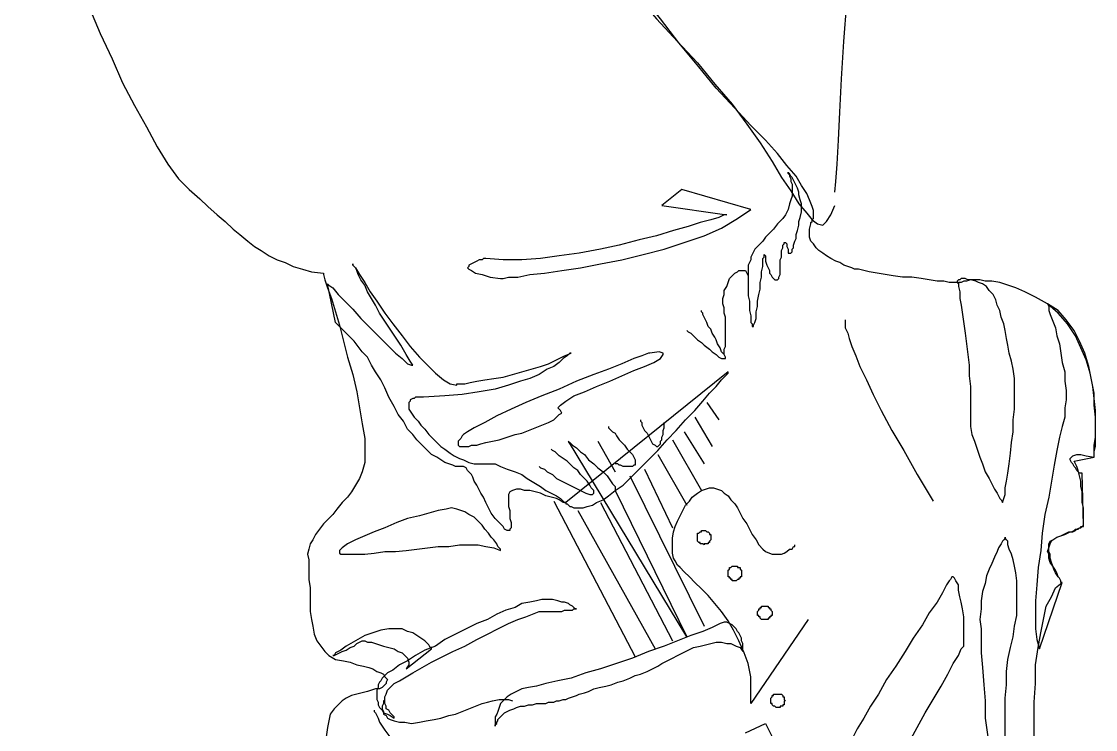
# Model space of a CAD drawing. Extents: x -53 to 13, y -124 to 67.
# Drawn here: x -36.3 to -2.27, y -106.91 to -84.5 of the extents above; entities that cross this region are included whole.
import ezdxf

# ---------------------------------------------------------------- set-up
doc = ezdxf.new("R2010")
doc.units = 0
doc.layers.add('7', color=7, linetype='CONTINUOUS')

msp = doc.modelspace()

# ---------------------------------------------------------------- linework, layer by layer
at = {"layer": '7', "linetype": 'CONTINUOUS'}
for points in [[(-22.298, -74.425), (-22.255, -74.51), (-22.129, -74.721), (-21.959, -75.101), (-21.749, -75.607), (-21.453, -76.196), (-21.075, -76.871), (-20.695, -77.63), (-20.273, -78.431), (-19.809, -79.274), (-19.261, -80.16), (-18.714, -81.046), (-18.123, -81.931), (-17.491, -82.817), (-16.858, -83.619), (-16.183, -84.418), (-15.509, -85.135)], [(-10.534, -89.901), (-10.493, -89.563), (-10.45, -89.015), (-10.408, -88.257), (-10.367, -87.371), (-10.323, -86.317), (-10.239, -85.135), (-10.154, -83.914), (-10.071, -82.648), (-9.902, -81.342), (-9.733, -80.034), (-9.565, -78.768), (-9.311, -77.588), (-9.016, -76.535), (-8.722, -75.564), (-8.299, -74.805), (-7.877, -74.215)], [(-13.191, -87.792), (-13.697, -87.244), (-14.288, -86.612), (-14.834, -85.937), (-15.466, -85.178), (-16.057, -84.418), (-16.689, -83.619), (-17.321, -82.774), (-17.912, -81.931), (-18.503, -81.129), (-19.05, -80.33), (-19.598, -79.57), (-20.104, -78.853), (-20.484, -78.179), (-20.864, -77.588), (-21.201, -77.082), (-21.412, -76.702)], [(-36.297, -79.485), (-36.043, -79.95), (-35.791, -80.497), (-35.452, -81.129), (-35.158, -81.805), (-34.863, -82.563), (-34.483, -83.323), (-34.146, -84.082), (-33.809, -84.883), (-33.429, -85.685), (-33.092, -86.443), (-32.712, -87.16), (-32.332, -87.835), (-31.996, -88.467), (-31.659, -89.015), (-31.32, -89.48), (-30.983, -89.817)], [(-15.509, -85.135), (-14.875, -85.811), (-14.329, -86.486), (-13.782, -87.118), (-13.317, -87.751), (-12.896, -88.341), (-12.516, -88.93), (-12.222, -89.437), (-11.926, -89.858), (-11.673, -90.28), (-11.42, -90.575), (-11.251, -90.786), (-11.083, -90.913), (-10.914, -90.955), (-10.788, -90.829), (-10.66, -90.618), (-10.534, -90.323)], [(-11.294, -90.913), (-11.294, -90.913), (-11.294, -90.87), (-11.251, -90.829), (-11.251, -90.786), (-11.21, -90.744), (-11.21, -90.618), (-11.21, -90.49), (-11.251, -90.364), (-11.336, -90.153), (-11.42, -89.943), (-11.588, -89.69), (-11.757, -89.395), (-12.053, -89.058), (-12.348, -88.678), (-12.728, -88.257), (-13.191, -87.792)], [(-12.011, -89.269), (-12.011, -89.31), (-11.968, -89.352), (-11.968, -89.395), (-11.926, -89.48), (-11.926, -89.563), (-11.883, -89.647), (-11.883, -89.775), (-11.883, -89.901), (-11.883, -90.027), (-11.926, -90.153), (-11.968, -90.28), (-12.011, -90.449), (-12.094, -90.618), (-12.179, -90.744), (-12.348, -90.913), (-12.474, -91.081), (-12.6, -91.207), (-12.728, -91.335), (-12.811, -91.461), (-12.896, -91.546), (-12.98, -91.63), (-13.065, -91.713), (-13.106, -91.798), (-13.149, -91.883), (-13.191, -91.967), (-13.191, -92.052), (-13.232, -92.135), (-13.276, -92.219), (-13.276, -92.304), (-13.276, -92.43), (-13.276, -92.558), (-13.276, -92.684), (-13.276, -92.852), (-13.276, -93.021), (-13.276, -93.19), (-13.232, -93.358), (-13.232, -93.527), (-13.232, -93.653), (-13.191, -93.822), (-13.191, -93.907), (-13.191, -94.033), (-13.149, -94.075), (-13.149, -94.159), (-13.106, -94.159), (-13.106, -94.118), (-13.065, -94.033), (-13.022, -93.907), (-13.022, -93.696), (-12.98, -93.527), (-12.98, -93.358), (-12.939, -93.147), (-12.896, -92.979), (-12.896, -92.769), (-12.854, -92.599), (-12.854, -92.43), (-12.811, -92.263), (-12.811, -92.135), (-12.811, -92.009), (-12.769, -91.967), (-12.769, -91.924), (-12.769, -91.883), (-12.728, -91.924), (-12.728, -92.009), (-12.728, -92.093), (-12.685, -92.219), (-12.643, -92.304), (-12.6, -92.389), (-12.6, -92.473), (-12.559, -92.515), (-12.516, -92.599), (-12.474, -92.641), (-12.433, -92.684), (-12.389, -92.684), (-12.348, -92.684), (-12.305, -92.641), (-12.305, -92.599), (-12.263, -92.515), (-12.263, -92.43), (-12.263, -92.347), (-12.263, -92.219), (-12.263, -92.052), (-12.222, -91.967), (-12.222, -91.841), (-12.222, -91.756), (-12.179, -91.672), (-12.179, -91.63), (-12.179, -91.587), (-12.137, -91.546), (-12.137, -91.503), (-12.137, -91.503), (-12.094, -91.503), (-12.053, -91.546), (-12.053, -91.546), (-12.053, -91.63), (-12.011, -91.713), (-12.011, -91.756), (-12.011, -91.841), (-11.968, -91.841), (-11.968, -91.841), (-11.926, -91.841), (-11.883, -91.798), (-11.883, -91.713), (-11.842, -91.672), (-11.842, -91.587), (-11.799, -91.461), (-11.757, -91.376), (-11.757, -91.25), (-11.716, -91.124), (-11.673, -90.955), (-11.673, -90.829), (-11.631, -90.703), (-11.588, -90.533), (-11.588, -90.407), (-11.588, -90.28), (-11.631, -90.153), (-11.673, -89.986), (-11.673, -89.901), (-11.716, -89.775), (-11.757, -89.69), (-11.799, -89.606), (-11.842, -89.521), (-11.883, -89.437), (-11.926, -89.395), (-11.968, -89.31), (-12.011, -89.31), (-12.011, -89.269)], [(-30.983, -89.817), (-30.646, -90.112), (-30.393, -90.364), (-30.097, -90.618), (-29.845, -90.829), (-29.593, -91.081), (-29.38, -91.25), (-29.128, -91.461), (-28.917, -91.63), (-28.707, -91.756), (-28.453, -91.924), (-28.2, -92.052), (-27.948, -92.135), (-27.694, -92.263), (-27.399, -92.347), (-27.104, -92.43), (-26.725, -92.473)], [(-21.116, -92.641), (-21.032, -92.641), (-20.864, -92.599), (-20.569, -92.599), (-20.189, -92.515), (-19.726, -92.473), (-19.176, -92.389), (-18.586, -92.304), (-17.953, -92.178), (-17.28, -92.052), (-16.604, -91.883), (-15.931, -91.713), (-15.298, -91.503), (-14.665, -91.292), (-14.119, -91.04), (-13.612, -90.744), (-13.191, -90.449), (-15.381, -89.817), (-16.014, -90.323), (-13.949, -90.618), (-14.034, -90.618), (-14.203, -90.703), (-14.454, -90.786), (-14.792, -90.87), (-15.171, -90.996), (-15.635, -91.124), (-16.183, -91.292), (-16.73, -91.418), (-17.364, -91.587), (-17.953, -91.713), (-18.629, -91.841), (-19.261, -91.924), (-19.852, -92.009), (-20.443, -92.052), (-21.032, -92.052), (-21.581, -92.009), (-21.581, -92.009), (-21.664, -92.009), (-21.707, -92.052), (-21.792, -92.052), (-21.875, -92.093), (-21.959, -92.135), (-22.044, -92.178), (-22.129, -92.219), (-22.129, -92.263), (-22.17, -92.304), (-22.129, -92.347), (-22.044, -92.389), (-21.918, -92.473), (-21.707, -92.515), (-21.453, -92.599), (-21.116, -92.641)], [(-9.902, -92.347), (-9.987, -92.304), (-10.113, -92.263), (-10.239, -92.219), (-10.367, -92.135), (-10.493, -92.093), (-10.66, -92.009), (-10.788, -91.924), (-10.914, -91.841), (-11.04, -91.756), (-11.125, -91.672), (-11.21, -91.546), (-11.294, -91.461), (-11.336, -91.335), (-11.336, -91.207), (-11.336, -91.081), (-11.294, -90.913)], [(-26.597, -92.81), (-26.556, -92.852), (-26.43, -92.936), (-26.261, -93.147), (-26.05, -93.358), (-25.798, -93.612), (-25.544, -93.907), (-25.248, -94.202), (-24.953, -94.496), (-24.701, -94.75), (-24.447, -95.002), (-24.236, -95.171), (-24.068, -95.341), (-23.942, -95.382), (-23.899, -95.382), (-23.984, -95.256), (-24.11, -95.045), (-24.279, -94.75), (-24.447, -94.496), (-24.616, -94.244), (-24.785, -93.992), (-24.953, -93.738), (-25.081, -93.486), (-25.207, -93.275), (-25.333, -93.062), (-25.418, -92.852), (-25.544, -92.684), (-25.628, -92.515), (-25.67, -92.389), (-25.713, -92.304), (-25.798, -92.219), (-25.798, -92.178), (-25.798, -92.178), (-25.798, -92.219), (-25.713, -92.304), (-25.587, -92.515), (-25.418, -92.769), (-25.248, -93.062), (-25.038, -93.358), (-24.785, -93.738), (-24.531, -94.075), (-24.236, -94.455), (-23.984, -94.791), (-23.688, -95.13), (-23.436, -95.382), (-23.182, -95.634), (-22.93, -95.847), (-22.719, -95.973), (-22.509, -96.014), (-22.509, -95.973), (-22.381, -95.973), (-22.255, -95.973), (-22.087, -95.93), (-21.875, -95.888), (-21.622, -95.847), (-21.327, -95.804), (-21.032, -95.762), (-20.736, -95.678), (-20.443, -95.593), (-20.147, -95.508), (-19.852, -95.424), (-19.598, -95.341), (-19.346, -95.213), (-19.092, -95.087), (-18.881, -95.002), (-18.924, -95.002), (-18.966, -95.045), (-19.009, -95.087), (-19.135, -95.171), (-19.261, -95.298), (-19.43, -95.424), (-19.641, -95.508), (-19.893, -95.678), (-20.189, -95.804), (-20.484, -95.888), (-20.864, -96.014), (-21.286, -96.141), (-21.792, -96.225), (-22.339, -96.31), (-22.887, -96.351), (-23.562, -96.394), (-23.562, -96.394), (-23.604, -96.394), (-23.647, -96.394), (-23.688, -96.394), (-23.732, -96.394), (-23.815, -96.394), (-23.858, -96.436), (-23.899, -96.436), (-23.984, -96.479), (-23.984, -96.521), (-24.025, -96.564), (-24.025, -96.605), (-24.025, -96.69), (-24.025, -96.774), (-23.942, -96.901), (-23.858, -97.027), (-23.732, -97.153), (-23.647, -97.279), (-23.519, -97.407), (-23.393, -97.574), (-23.267, -97.702), (-23.141, -97.828), (-23.015, -97.954), (-22.887, -98.039), (-22.719, -98.165), (-22.592, -98.25), (-22.424, -98.334), (-22.298, -98.376), (-22.129, -98.46), (-21.959, -98.502), (-21.833, -98.502), (-21.664, -98.502), (-21.496, -98.502), (-21.286, -98.502), (-21.116, -98.587), (-20.906, -98.671), (-20.653, -98.756), (-20.443, -98.84), (-20.273, -98.967), (-20.063, -99.093), (-19.852, -99.219), (-19.683, -99.347), (-19.515, -99.43), (-19.346, -99.514), (-19.22, -99.599), (-19.135, -99.683), (-19.092, -99.725), (-19.05, -99.725), (-19.092, -99.725), (-19.135, -99.725), (-19.261, -99.64), (-19.346, -99.599), (-19.515, -99.557), (-19.683, -99.514), (-19.852, -99.43), (-20.019, -99.388), (-20.189, -99.347), (-20.358, -99.347), (-20.484, -99.303), (-20.61, -99.303), (-20.736, -99.347), (-20.821, -99.388), (-20.864, -99.473), (-20.864, -99.599), (-20.864, -99.725), (-20.864, -99.851), (-20.821, -99.979), (-20.821, -100.105), (-20.821, -100.231), (-20.779, -100.357), (-20.779, -100.442), (-20.779, -100.526), (-20.821, -100.568), (-20.821, -100.611), (-20.864, -100.611), (-20.906, -100.611), (-20.99, -100.568), (-21.032, -100.485), (-21.159, -100.357), (-21.286, -100.231), (-21.412, -100.063), (-21.496, -99.894), (-21.581, -99.725), (-21.664, -99.557), (-21.749, -99.43), (-21.833, -99.262), (-21.875, -99.177), (-21.959, -99.051), (-22.002, -98.923), (-22.044, -98.84), (-22.129, -98.756), (-22.17, -98.713), (-22.213, -98.63), (-22.298, -98.587), (-22.339, -98.587), (-22.424, -98.587), (-22.55, -98.587), (-22.635, -98.545), (-22.761, -98.502), (-22.887, -98.46), (-23.015, -98.376), (-23.141, -98.291), (-23.308, -98.208), (-23.436, -98.08), (-23.604, -97.913), (-23.773, -97.744), (-23.899, -97.574), (-24.068, -97.407), (-24.195, -97.153), (-24.364, -96.942), (-24.49, -96.69), (-24.659, -96.394), (-24.785, -96.099), (-24.911, -95.847), (-25.081, -95.593), (-25.207, -95.382), (-25.333, -95.13), (-25.502, -94.961), (-25.628, -94.791), (-25.754, -94.624), (-25.881, -94.496), (-26.008, -94.37), (-26.091, -94.285), (-26.176, -94.202), (-26.261, -94.118), (-26.304, -94.075), (-26.345, -94.033), (-26.597, -92.81)], [(-26.725, -92.473), (-26.725, -92.515), (-26.682, -92.684), (-26.597, -92.936), (-26.471, -93.275), (-26.345, -93.696), (-26.219, -94.118), (-26.091, -94.624), (-25.965, -95.13), (-25.798, -95.678), (-25.67, -96.225), (-25.587, -96.731), (-25.502, -97.237), (-25.418, -97.702), (-25.418, -98.124), (-25.418, -98.46), (-25.502, -98.756)], [(-14.034, -93.568), (-14.077, -93.442), (-14.077, -93.275), (-14.034, -93.147), (-14.034, -93.021), (-13.949, -92.895), (-13.908, -92.769), (-13.866, -92.641), (-13.782, -92.558), (-13.697, -92.473), (-13.612, -92.43), (-13.571, -92.389), (-13.486, -92.389), (-13.443, -92.389), (-13.36, -92.389), (-13.317, -92.473), (-13.276, -92.558)], [(-6.613, -92.81), (-6.654, -92.769), (-6.739, -92.769), (-6.908, -92.769), (-7.078, -92.725), (-7.288, -92.725), (-7.541, -92.684), (-7.795, -92.641), (-8.088, -92.599), (-8.384, -92.599), (-8.679, -92.558), (-8.933, -92.515), (-9.185, -92.473), (-9.439, -92.43), (-9.607, -92.389), (-9.776, -92.347), (-9.902, -92.347)], [(-6.613, -92.81), (-6.613, -92.81), (-6.613, -92.895), (-6.572, -93.062), (-6.572, -93.275), (-6.528, -93.486), (-6.487, -93.779), (-6.444, -94.075), (-6.402, -94.37), (-6.361, -94.707), (-6.318, -95.045), (-6.276, -95.382), (-6.276, -95.719), (-6.233, -96.058), (-6.233, -96.351), (-6.233, -96.605), (-6.233, -96.857), (-6.233, -97.068), (-6.233, -97.322), (-6.191, -97.574), (-6.107, -97.785), (-6.022, -98.039), (-5.938, -98.291), (-5.855, -98.502), (-5.77, -98.756), (-5.644, -98.967), (-5.559, -99.136), (-5.475, -99.303), (-5.39, -99.43), (-5.305, -99.599), (-5.264, -99.64), (-5.222, -99.725), (-5.222, -99.725), (-5.222, -99.725), (-5.179, -99.599), (-5.138, -99.473), (-5.138, -99.262), (-5.095, -99.051), (-5.053, -98.797), (-5.01, -98.502), (-4.969, -98.165), (-4.927, -97.828), (-4.884, -97.491), (-4.884, -97.111), (-4.842, -96.774), (-4.842, -96.436), (-4.842, -96.099), (-4.842, -95.804), (-4.884, -95.508), (-4.927, -95.256), (-5.01, -95.002), (-5.053, -94.75), (-5.095, -94.539), (-5.138, -94.285), (-5.179, -94.075), (-5.264, -93.864), (-5.305, -93.653), (-5.39, -93.486), (-5.433, -93.316), (-5.516, -93.147), (-5.644, -93.021), (-5.727, -92.895), (-5.855, -92.81), (-5.981, -92.769), (-6.065, -92.725), (-6.233, -92.684), (-6.318, -92.684), (-6.402, -92.641), (-6.444, -92.641), (-6.528, -92.641), (-6.572, -92.684), (-6.613, -92.684), (-6.613, -92.684), (-6.613, -92.684), (-6.654, -92.725), (-6.654, -92.725), (-6.654, -92.769), (-6.613, -92.769), (-6.613, -92.769), (-6.613, -92.81)], [(-3.789, -93.442), (-4.167, -93.232), (-4.506, -93.062), (-4.799, -92.936), (-5.053, -92.852), (-5.305, -92.769), (-5.559, -92.725), (-5.77, -92.725), (-5.938, -92.684), (-6.107, -92.684), (-6.233, -92.684), (-6.361, -92.725), (-6.444, -92.725), (-6.528, -92.769), (-6.572, -92.769), (-6.613, -92.769), (-6.613, -92.81)], [(-14.034, -95.045), (-14.034, -95.045), (-14.034, -95.002), (-14.034, -95.002), (-14.034, -94.919), (-14.034, -94.876), (-13.992, -94.791), (-13.992, -94.707), (-13.992, -94.581), (-13.992, -94.496), (-13.992, -94.37), (-13.992, -94.244), (-13.992, -94.118), (-13.992, -93.992), (-13.992, -93.864), (-14.034, -93.738), (-14.034, -93.568)], [(-3.789, -93.442), (-3.789, -93.442), (-3.746, -93.527), (-3.746, -93.653), (-3.704, -93.779), (-3.619, -93.992), (-3.535, -94.202), (-3.493, -94.455), (-3.409, -94.707), (-3.366, -95.002), (-3.324, -95.298), (-3.239, -95.593), (-3.239, -95.888), (-3.198, -96.184), (-3.198, -96.479), (-3.239, -96.731), (-3.239, -97.027), (-3.324, -97.322), (-3.409, -97.659), (-3.493, -98.08), (-3.578, -98.545), (-3.661, -99.051), (-3.746, -99.557), (-3.872, -100.105), (-3.956, -100.696), (-3.999, -101.243), (-4.082, -101.791), (-4.126, -102.34), (-4.167, -102.846), (-4.167, -103.309), (-4.167, -103.731), (-4.126, -104.068), (-4.041, -104.363), (-3.324, -102.256), (-3.366, -102.256), (-3.366, -102.212), (-3.409, -102.129), (-3.45, -102.086), (-3.493, -101.96), (-3.535, -101.876), (-3.619, -101.749), (-3.661, -101.623), (-3.704, -101.496), (-3.704, -101.369), (-3.746, -101.285), (-3.746, -101.159), (-3.704, -101.033), (-3.661, -100.948), (-3.619, -100.906), (-3.493, -100.822), (-3.366, -100.78), (-3.283, -100.737), (-3.198, -100.696), (-3.113, -100.653), (-3.029, -100.653), (-2.944, -100.611), (-2.903, -100.568), (-2.861, -100.568), (-2.776, -100.526), (-2.733, -100.526), (-2.733, -100.485), (-2.692, -100.485), (-2.692, -100.485), (-2.65, -100.442), (-2.65, -100.442), (-2.65, -100.442), (-2.65, -100.357), (-2.65, -100.274), (-2.65, -100.19), (-2.65, -100.063), (-2.65, -99.894), (-2.692, -99.725), (-2.692, -99.557), (-2.692, -99.388), (-2.733, -99.219), (-2.733, -99.051), (-2.776, -98.882), (-2.818, -98.713), (-2.861, -98.587), (-2.903, -98.502), (-2.944, -98.419), (-2.312, -98.291), (-2.312, -98.208), (-2.312, -98.124), (-2.27, -97.954), (-2.27, -97.744), (-2.27, -97.448), (-2.27, -97.153), (-2.27, -96.816), (-2.312, -96.436), (-2.355, -96.058), (-2.438, -95.634), (-2.566, -95.213), (-2.733, -94.835), (-2.903, -94.455), (-3.155, -94.075), (-3.45, -93.738), (-3.789, -93.442)], [(-2.312, -98.291), (-2.312, -98.208), (-2.312, -98.124), (-2.312, -97.913), (-2.27, -97.659), (-2.27, -97.364), (-2.27, -97.027), (-2.312, -96.647), (-2.312, -96.268), (-2.396, -95.847), (-2.481, -95.424), (-2.607, -95.002), (-2.776, -94.624), (-2.944, -94.285), (-3.198, -93.948), (-3.45, -93.653), (-3.789, -93.442)], [(-14.034, -95.045), (-14.119, -94.961), (-14.16, -94.835), (-14.245, -94.707), (-14.288, -94.581), (-14.329, -94.496), (-14.412, -94.37), (-14.454, -94.244), (-14.538, -94.159), (-14.582, -94.033), (-14.623, -93.948), (-14.665, -93.864), (-14.708, -93.779), (-14.708, -93.738), (-14.749, -93.696), (-14.749, -93.653)], [(-10.197, -93.948), (-10.197, -93.992), (-10.197, -93.992), (-10.197, -94.075), (-10.197, -94.202), (-10.113, -94.37), (-10.071, -94.539), (-9.987, -94.791), (-9.86, -95.087), (-9.733, -95.424), (-9.522, -95.847), (-9.311, -96.31), (-9.059, -96.816), (-8.722, -97.448), (-8.342, -98.08), (-7.921, -98.84), (-7.414, -99.683)], [(-15.214, -94.285), (-15.214, -94.285), (-15.171, -94.328), (-15.086, -94.37), (-15.003, -94.455), (-14.875, -94.581), (-14.749, -94.665), (-14.665, -94.75), (-14.497, -94.876), (-14.412, -94.961), (-14.288, -95.045), (-14.203, -95.13), (-14.119, -95.171), (-14.034, -95.171), (-13.992, -95.171), (-13.992, -95.13), (-14.034, -95.045)], [(-16.394, -95.002), (-16.437, -95.002), (-16.648, -95.087), (-16.9, -95.171), (-17.28, -95.341), (-17.701, -95.508), (-18.164, -95.678), (-18.714, -95.888), (-19.261, -96.141), (-19.809, -96.351), (-20.315, -96.564), (-20.779, -96.774), (-21.242, -96.985), (-21.622, -97.196), (-21.959, -97.364), (-22.17, -97.491), (-22.298, -97.574), (-22.339, -97.617), (-22.381, -97.702), (-22.424, -97.744), (-22.465, -97.785), (-22.465, -97.828), (-22.465, -97.87), (-22.465, -97.913), (-22.465, -97.913), (-22.424, -97.954), (-22.381, -97.954), (-22.298, -97.954), (-22.255, -97.954), (-22.129, -97.954), (-22.044, -97.913), (-21.875, -97.913), (-21.749, -97.87), (-21.581, -97.828), (-21.37, -97.785), (-21.159, -97.744), (-20.906, -97.659), (-20.653, -97.574), (-20.443, -97.533), (-20.23, -97.448), (-20.019, -97.364), (-19.809, -97.279), (-19.598, -97.196), (-19.43, -97.111), (-19.346, -97.027), (-19.261, -96.942), (-19.176, -96.901), (-19.22, -96.816), (-19.261, -96.774), (-19.303, -96.731), (-19.22, -96.647), (-19.05, -96.521), (-18.798, -96.351), (-18.46, -96.225), (-18.081, -96.058), (-17.658, -95.888), (-17.28, -95.719), (-16.9, -95.551), (-16.563, -95.424), (-16.268, -95.298), (-16.057, -95.171), (-15.972, -95.045), (-15.972, -95.002), (-16.098, -94.961), (-16.394, -95.002)], [(-19.05, -99.725), (-19.05, -99.768), (-19.009, -99.768), (-18.966, -99.81), (-18.924, -99.851), (-18.881, -99.851), (-18.798, -99.894), (-18.714, -99.894), (-18.629, -99.894), (-18.503, -99.894), (-18.375, -99.851), (-18.207, -99.81), (-18.081, -99.725), (-17.871, -99.64), (-17.701, -99.514), (-17.491, -99.347), (-17.237, -99.177), (-16.984, -98.923), (-16.73, -98.671), (-16.437, -98.376), (-16.141, -98.08), (-15.846, -97.744), (-15.551, -97.448), (-15.255, -97.111), (-14.96, -96.816), (-14.708, -96.521), (-14.497, -96.268), (-14.288, -96.058), (-14.119, -95.847), (-13.992, -95.719), (-13.908, -95.634), (-13.908, -95.593), (-19.05, -99.725)], [(-17.491, -99.347), (-17.237, -99.177), (-16.984, -98.923), (-16.73, -98.671), (-16.437, -98.376), (-16.141, -98.08), (-15.846, -97.744), (-15.551, -97.448), (-15.255, -97.111), (-14.96, -96.816), (-14.708, -96.521), (-14.497, -96.268), (-14.288, -96.058), (-14.119, -95.847), (-13.992, -95.719), (-13.908, -95.634), (-13.908, -95.593)], [(-14.582, -96.564), (-14.203, -97.111)], [(-16.689, -97.111), (-16.689, -97.111), (-16.689, -97.153), (-16.648, -97.196), (-16.648, -97.279), (-16.604, -97.364), (-16.563, -97.448), (-16.478, -97.533), (-16.437, -97.617), (-16.394, -97.702), (-16.352, -97.785), (-16.309, -97.87), (-16.226, -97.913), (-16.183, -97.954), (-16.141, -97.954), (-16.098, -97.913), (-16.057, -97.87)], [(-16.057, -97.87), (-16.057, -97.785), (-16.014, -97.744), (-16.014, -97.659), (-15.972, -97.574), (-15.972, -97.533), (-15.972, -97.491), (-15.972, -97.448), (-15.931, -97.364), (-15.931, -97.322), (-15.931, -97.279), (-15.931, -97.279), (-15.931, -97.237), (-15.931, -97.196), (-15.931, -97.196), (-15.931, -97.196), (-15.931, -97.196)], [(-14.96, -97.027), (-14.412, -97.954)], [(-17.701, -97.322), (-17.701, -97.364), (-17.658, -97.407), (-17.575, -97.491), (-17.491, -97.533), (-17.447, -97.617), (-17.364, -97.744), (-17.28, -97.828), (-17.195, -97.913), (-17.111, -98.039), (-17.026, -98.124), (-16.943, -98.208), (-16.9, -98.291), (-16.858, -98.376), (-16.858, -98.419), (-16.858, -98.502)], [(-15.298, -97.491), (-14.665, -98.502)], [(-18.966, -97.785), (-18.966, -97.828), (-18.924, -97.828), (-18.84, -97.913), (-18.714, -97.996), (-18.586, -98.124), (-18.46, -98.208), (-18.333, -98.376), (-18.164, -98.502), (-18.038, -98.63), (-17.871, -98.756), (-17.743, -98.882), (-17.658, -99.008), (-17.575, -99.136), (-17.491, -99.219), (-17.491, -99.303), (-17.491, -99.347)], [(-18.966, -97.785), (-18.966, -97.828), (-18.924, -97.828), (-18.84, -97.913), (-18.714, -97.996), (-18.586, -98.124), (-18.46, -98.208), (-18.333, -98.376), (-18.164, -98.502), (-18.038, -98.63), (-17.871, -98.756), (-17.743, -98.882), (-17.658, -99.008), (-17.575, -99.136), (-17.491, -99.219), (-17.491, -99.303), (-17.491, -99.347), (-15.214, -103.985), (-18.966, -97.785)], [(-18.038, -97.785), (-17.491, -98.756)], [(-15.677, -97.744), (-14.749, -99.347)], [(-18.164, -99.347), (-18.249, -99.262), (-18.292, -99.177), (-18.375, -99.051), (-18.46, -98.967), (-18.586, -98.84), (-18.67, -98.713), (-18.798, -98.63), (-18.924, -98.502), (-19.009, -98.419), (-19.135, -98.334), (-19.261, -98.25), (-19.346, -98.165), (-19.387, -98.124), (-19.472, -98.08), (-19.515, -98.039), (-19.515, -98.039)], [(-16.141, -98.208), (-15.214, -99.81)], [(-2.692, -98.797), (-2.733, -98.797), (-2.776, -98.797), (-2.818, -98.756), (-2.861, -98.713), (-2.903, -98.63), (-2.944, -98.587), (-2.987, -98.502), (-3.029, -98.46), (-3.072, -98.376), (-3.072, -98.334), (-3.029, -98.291), (-2.987, -98.25), (-2.861, -98.208), (-2.733, -98.208), (-2.566, -98.25), (-2.312, -98.291)], [(-19.893, -98.587), (-19.893, -98.587), (-19.852, -98.63), (-19.726, -98.671), (-19.641, -98.756), (-19.472, -98.84), (-19.346, -98.967), (-19.176, -99.051), (-19.009, -99.136), (-18.84, -99.219), (-18.67, -99.303), (-18.503, -99.388), (-18.418, -99.43), (-18.292, -99.473), (-18.207, -99.473), (-18.164, -99.43), (-18.164, -99.347)], [(-16.858, -98.502), (-16.858, -98.545), (-16.9, -98.545), (-16.943, -98.587), (-16.984, -98.587), (-17.026, -98.587), (-17.111, -98.587), (-17.154, -98.587), (-17.195, -98.587), (-17.237, -98.587), (-17.321, -98.545), (-17.364, -98.545), (-17.406, -98.502), (-17.406, -98.502), (-17.447, -98.502), (-17.491, -98.502)], [(-16.563, -98.671), (-15.677, -100.526)], [(-25.502, -98.756), (-25.587, -98.967), (-25.713, -99.177), (-25.839, -99.388), (-25.965, -99.557), (-26.134, -99.725), (-26.304, -99.936), (-26.43, -100.105), (-26.597, -100.274), (-26.725, -100.4), (-26.851, -100.568), (-26.977, -100.737), (-27.062, -100.906), (-27.147, -101.033), (-27.188, -101.202), (-27.231, -101.369), (-27.188, -101.539)], [(-17.026, -98.882), (-14.665, -103.646)], [(-2.65, -100.442), (-2.692, -98.797)], [(-19.05, -99.725), (-19.05, -99.768), (-19.009, -99.768), (-18.966, -99.81), (-18.924, -99.851), (-18.881, -99.851), (-18.798, -99.894), (-18.714, -99.894), (-18.629, -99.894), (-18.503, -99.894), (-18.375, -99.851), (-18.207, -99.81), (-18.081, -99.725), (-17.871, -99.64), (-17.701, -99.514), (-17.491, -99.347)], [(-17.491, -99.347), (-15.214, -103.985)], [(-15.509, -101.708), (-15.592, -101.58), (-15.635, -101.496), (-15.677, -101.328), (-15.677, -101.202), (-15.677, -101.033), (-15.677, -100.863), (-15.635, -100.653), (-15.592, -100.485), (-15.509, -100.316), (-15.425, -100.146), (-15.34, -99.979), (-15.255, -99.81), (-15.129, -99.683), (-15.045, -99.557), (-14.875, -99.43), (-14.749, -99.347)], [(-14.749, -99.347), (-14.623, -99.303), (-14.497, -99.262), (-14.371, -99.262), (-14.245, -99.303), (-14.119, -99.347), (-14.034, -99.43), (-13.908, -99.514), (-13.823, -99.64), (-13.697, -99.768), (-13.612, -99.894), (-13.528, -100.063), (-13.443, -100.231), (-13.317, -100.4), (-13.232, -100.568), (-13.149, -100.737), (-13.022, -100.906)], [(-19.43, -99.683), (-16.858, -104.617)], [(-21.116, -101.243), (-21.116, -101.202), (-21.159, -101.159), (-21.201, -101.117), (-21.242, -101.033), (-21.327, -100.906), (-21.412, -100.822), (-21.496, -100.696), (-21.622, -100.568), (-21.707, -100.442), (-21.833, -100.316), (-21.959, -100.19), (-22.129, -100.105), (-22.255, -100.02), (-22.381, -99.979), (-22.509, -99.936), (-22.676, -99.894), (-22.845, -99.936), (-23.098, -99.979), (-23.393, -100.063), (-23.688, -100.146), (-24.068, -100.231), (-24.405, -100.357), (-24.785, -100.526), (-25.122, -100.653), (-25.418, -100.78), (-25.713, -100.906), (-25.965, -101.033), (-26.134, -101.159), (-26.219, -101.243), (-26.219, -101.328), (-26.176, -101.369), (-25.965, -101.369), (-25.713, -101.369), (-25.418, -101.369), (-25.122, -101.328), (-24.785, -101.285), (-24.447, -101.285), (-24.11, -101.243), (-23.773, -101.202), (-23.436, -101.159), (-23.098, -101.117), (-22.761, -101.117), (-22.424, -101.074), (-22.129, -101.074), (-21.833, -101.074), (-21.581, -101.117), (-21.327, -101.159), (-21.116, -101.243)], [(-18.67, -99.979), (-16.226, -104.363)], [(-17.953, -99.725), (-15.677, -104.111)], [(-14.665, -100.611), (-14.665, -100.611), (-14.623, -100.611), (-14.623, -100.611), (-14.582, -100.653), (-14.582, -100.653), (-14.538, -100.653), (-14.538, -100.653), (-14.497, -100.696), (-14.497, -100.696), (-14.497, -100.696), (-14.497, -100.737), (-14.454, -100.737), (-14.454, -100.78), (-14.454, -100.78), (-14.454, -100.822), (-14.454, -100.822), (-14.454, -100.863), (-14.454, -100.863), (-14.454, -100.906), (-14.454, -100.906), (-14.497, -100.948), (-14.497, -100.948), (-14.497, -100.991), (-14.497, -100.991), (-14.538, -100.991), (-14.538, -101.033), (-14.582, -101.033), (-14.582, -101.033), (-14.623, -101.033), (-14.623, -101.033), (-14.665, -101.033), (-14.665, -101.074), (-14.708, -101.033), (-14.708, -101.033), (-14.749, -101.033), (-14.749, -101.033), (-14.792, -101.033), (-14.792, -101.033), (-14.792, -100.991), (-14.834, -100.991), (-14.834, -100.991), (-14.875, -100.948), (-14.875, -100.948), (-14.875, -100.906), (-14.875, -100.906), (-14.875, -100.863), (-14.875, -100.863), (-14.875, -100.822), (-14.875, -100.822), (-14.875, -100.78), (-14.875, -100.78), (-14.875, -100.737), (-14.875, -100.737), (-14.875, -100.696), (-14.834, -100.696), (-14.834, -100.696), (-14.792, -100.653), (-14.792, -100.653), (-14.792, -100.653), (-14.749, -100.653), (-14.749, -100.611), (-14.708, -100.611), (-14.708, -100.611), (-14.665, -100.611)], [(-3.493, -100.822), (-3.366, -100.78), (-3.239, -100.737), (-3.155, -100.696), (-3.072, -100.653), (-2.987, -100.653), (-2.903, -100.611), (-2.861, -100.568), (-2.818, -100.568), (-2.776, -100.526), (-2.733, -100.526), (-2.692, -100.485), (-2.692, -100.485), (-2.65, -100.485), (-2.65, -100.442), (-2.65, -100.442)], [(-13.022, -100.906), (-12.939, -101.074), (-12.811, -101.202), (-12.728, -101.285), (-12.6, -101.328), (-12.516, -101.369), (-12.389, -101.369), (-12.305, -101.369), (-12.222, -101.369), (-12.137, -101.328), (-12.053, -101.285), (-11.968, -101.202), (-11.883, -101.202), (-11.842, -101.117), (-11.799, -101.117), (-11.799, -101.074), (-11.799, -101.074)], [(-5.138, -100.822), (-5.138, -100.863), (-5.179, -100.906), (-5.222, -100.948), (-5.264, -101.033), (-5.349, -101.159), (-5.39, -101.285), (-5.475, -101.454), (-5.559, -101.665), (-5.644, -101.834), (-5.727, -102.045), (-5.77, -102.297), (-5.855, -102.551), (-5.896, -102.846), (-5.896, -103.099), (-5.938, -103.435), (-5.896, -103.731), (-5.896, -104.111), (-5.896, -104.491), (-5.855, -104.954), (-5.811, -105.501), (-5.77, -106.008), (-5.77, -106.557), (-5.685, -107.146)], [(-5.138, -107.231), (-5.138, -106.809), (-5.138, -106.346), (-5.138, -105.925), (-5.095, -105.501), (-5.095, -105.08), (-5.053, -104.702), (-4.969, -104.322), (-4.884, -103.985), (-4.842, -103.646), (-4.758, -103.309), (-4.758, -103.014), (-4.758, -102.719), (-4.758, -102.425), (-4.758, -102.212), (-4.799, -101.96), (-4.842, -101.749), (-4.884, -101.539), (-4.927, -101.369), (-5.01, -101.202), (-5.053, -101.074), (-5.053, -100.948), (-5.095, -100.906), (-5.138, -100.863), (-5.138, -100.822)], [(-3.324, -102.256), (-3.366, -102.256), (-3.366, -102.212), (-3.409, -102.129), (-3.45, -102.086), (-3.535, -101.96), (-3.578, -101.876), (-3.619, -101.749), (-3.704, -101.623), (-3.746, -101.496), (-3.746, -101.369), (-3.789, -101.285), (-3.746, -101.159), (-3.746, -101.033), (-3.704, -100.948), (-3.619, -100.906), (-3.493, -100.822)], [(-27.188, -101.539), (-27.188, -101.749), (-27.188, -101.96), (-27.188, -102.171), (-27.147, -102.425), (-27.147, -102.636), (-27.147, -102.888), (-27.147, -103.183), (-27.104, -103.435), (-27.062, -103.646), (-27.019, -103.9), (-26.936, -104.111), (-26.808, -104.28), (-26.682, -104.448), (-26.556, -104.574), (-26.345, -104.702), (-26.091, -104.743)], [(-13.191, -106.092), (-13.191, -105.629), (-13.191, -105.249), (-13.276, -104.828), (-13.402, -104.491), (-13.571, -104.111), (-13.739, -103.774), (-13.908, -103.479), (-14.119, -103.183), (-14.329, -102.929), (-14.538, -102.677), (-14.749, -102.466), (-14.96, -102.256), (-15.129, -102.086), (-15.298, -101.919), (-15.425, -101.791), (-15.509, -101.708)], [(-13.697, -101.749), (-13.697, -101.749), (-13.656, -101.749), (-13.656, -101.749), (-13.612, -101.749), (-13.612, -101.791), (-13.571, -101.791), (-13.571, -101.791), (-13.528, -101.791), (-13.528, -101.834), (-13.528, -101.834), (-13.486, -101.876), (-13.486, -101.876), (-13.486, -101.919), (-13.486, -101.919), (-13.486, -101.96), (-13.486, -101.96), (-13.486, -102.002), (-13.486, -102.002), (-13.486, -102.045), (-13.486, -102.045), (-13.486, -102.086), (-13.528, -102.086), (-13.528, -102.129), (-13.528, -102.129), (-13.571, -102.129), (-13.571, -102.171), (-13.612, -102.171), (-13.612, -102.171), (-13.656, -102.212), (-13.656, -102.212), (-13.697, -102.212), (-13.697, -102.212), (-13.739, -102.212), (-13.739, -102.212), (-13.782, -102.212), (-13.782, -102.171), (-13.823, -102.171), (-13.823, -102.171), (-13.823, -102.129), (-13.866, -102.129), (-13.866, -102.129), (-13.866, -102.086), (-13.908, -102.086), (-13.908, -102.045), (-13.908, -102.045), (-13.908, -102.002), (-13.908, -102.002), (-13.908, -101.96), (-13.908, -101.96), (-13.908, -101.919), (-13.908, -101.919), (-13.908, -101.876), (-13.908, -101.876), (-13.866, -101.834), (-13.866, -101.834), (-13.866, -101.791), (-13.823, -101.791), (-13.823, -101.791), (-13.823, -101.791), (-13.782, -101.749), (-13.782, -101.749), (-13.739, -101.749), (-13.739, -101.749), (-13.697, -101.749)], [(-6.867, -102.171), (-6.908, -102.212), (-6.993, -102.34), (-7.119, -102.592), (-7.288, -102.888), (-7.541, -103.225), (-7.751, -103.605), (-8.047, -104.026), (-8.299, -104.448), (-8.594, -104.912), (-8.89, -105.334), (-9.144, -105.797), (-9.396, -106.177), (-9.607, -106.557), (-9.817, -106.894), (-9.943, -107.146)], [(-8.173, -107.315), (-7.921, -106.852), (-7.667, -106.388), (-7.414, -105.966), (-7.161, -105.545), (-6.95, -105.165), (-6.782, -104.828), (-6.613, -104.574), (-6.528, -104.363), (-6.444, -104.28), (-6.444, -104.195), (-6.444, -104.068), (-6.444, -103.9), (-6.444, -103.731), (-6.444, -103.52), (-6.444, -103.352), (-6.487, -103.099), (-6.528, -102.888), (-6.572, -102.719), (-6.613, -102.508), (-6.613, -102.34), (-6.698, -102.212), (-6.739, -102.129), (-6.782, -102.086), (-6.824, -102.086), (-6.867, -102.171)], [(-3.956, -110.478), (-4.041, -109.846), (-4.082, -109.214), (-4.126, -108.58), (-4.167, -107.947), (-4.21, -107.274), (-4.21, -106.641), (-4.21, -106.051), (-4.167, -105.46), (-4.167, -104.869), (-4.082, -104.322), (-3.999, -103.857), (-3.915, -103.435), (-3.83, -103.014), (-3.661, -102.719), (-3.535, -102.425), (-3.324, -102.256)], [(-18.714, -103.099), (-18.755, -103.099), (-18.755, -103.099), (-18.798, -103.057), (-18.84, -103.014), (-18.924, -102.972), (-18.966, -102.929), (-19.092, -102.888), (-19.176, -102.888), (-19.303, -102.846), (-19.472, -102.803), (-19.641, -102.803), (-19.809, -102.803), (-19.978, -102.846), (-20.189, -102.888), (-20.443, -102.929), (-20.653, -103.057), (-20.947, -103.14), (-21.242, -103.268), (-21.538, -103.435), (-21.875, -103.563), (-22.213, -103.731), (-22.55, -103.9), (-22.887, -104.068), (-23.182, -104.28), (-23.519, -104.406), (-23.815, -104.574), (-24.068, -104.743), (-24.321, -104.869), (-24.531, -105.038), (-24.701, -105.123), (-24.827, -105.249), (-24.87, -105.291), (-24.911, -105.375), (-24.953, -105.418), (-24.996, -105.501), (-24.996, -105.586), (-25.038, -105.671), (-25.038, -105.755), (-25.038, -105.881), (-25.038, -105.966), (-24.996, -106.051), (-24.996, -106.135), (-24.953, -106.218), (-24.87, -106.303), (-24.827, -106.388), (-24.701, -106.429), (-24.616, -106.472), (-24.49, -106.557), (-24.49, -106.557), (-24.49, -106.514), (-24.531, -106.472), (-24.575, -106.429), (-24.616, -106.388), (-24.659, -106.303), (-24.742, -106.261), (-24.742, -106.177), (-24.785, -106.092), (-24.785, -105.966), (-24.785, -105.881), (-24.742, -105.797), (-24.701, -105.671), (-24.616, -105.586), (-24.49, -105.46), (-24.321, -105.375), (-24.11, -105.249), (-23.899, -105.123), (-23.604, -104.954), (-23.308, -104.785), (-22.972, -104.617), (-22.635, -104.448), (-22.255, -104.28), (-21.875, -104.068), (-21.538, -103.9), (-21.201, -103.731), (-20.864, -103.563), (-20.569, -103.435), (-20.315, -103.352), (-20.104, -103.268), (-19.893, -103.183), (-19.767, -103.183), (-19.641, -103.183), (-19.556, -103.183), (-19.43, -103.183), (-19.346, -103.183), (-19.261, -103.183), (-19.176, -103.183), (-19.092, -103.14), (-19.009, -103.14), (-18.966, -103.14), (-18.881, -103.14), (-18.84, -103.14), (-18.798, -103.099), (-18.798, -103.099), (-18.755, -103.099), (-18.755, -103.099), (-18.714, -103.099)], [(-12.728, -103.014), (-12.728, -103.014), (-12.728, -103.014), (-12.685, -103.014), (-12.643, -103.014), (-12.643, -103.057), (-12.643, -103.057), (-12.6, -103.057), (-12.6, -103.057), (-12.6, -103.099), (-12.559, -103.099), (-12.559, -103.099), (-12.559, -103.14), (-12.516, -103.183), (-12.516, -103.183), (-12.516, -103.183), (-12.516, -103.225), (-12.516, -103.268), (-12.516, -103.268), (-12.516, -103.309), (-12.559, -103.309), (-12.559, -103.352), (-12.559, -103.352), (-12.6, -103.352), (-12.6, -103.394), (-12.6, -103.394), (-12.643, -103.394), (-12.643, -103.435), (-12.643, -103.435), (-12.685, -103.435), (-12.728, -103.435), (-12.728, -103.435), (-12.728, -103.435), (-12.769, -103.435), (-12.811, -103.435), (-12.811, -103.435), (-12.854, -103.435), (-12.854, -103.435), (-12.896, -103.394), (-12.896, -103.394), (-12.896, -103.394), (-12.896, -103.352), (-12.939, -103.352), (-12.939, -103.352), (-12.939, -103.309), (-12.98, -103.309), (-12.98, -103.268), (-12.98, -103.268), (-12.98, -103.225), (-12.98, -103.183), (-12.98, -103.183), (-12.98, -103.183), (-12.939, -103.14), (-12.939, -103.099), (-12.939, -103.099), (-12.896, -103.099), (-12.896, -103.057), (-12.896, -103.057), (-12.896, -103.057), (-12.854, -103.057), (-12.854, -103.014), (-12.811, -103.014), (-12.811, -103.014), (-12.769, -103.014), (-12.728, -103.014)], [(-11.377, -103.435), (-13.191, -106.092)], [(-23.308, -104.363), (-23.308, -104.322), (-23.352, -104.322), (-23.393, -104.237), (-23.436, -104.195), (-23.519, -104.111), (-23.647, -104.026), (-23.773, -103.942), (-23.899, -103.857), (-24.068, -103.815), (-24.236, -103.731), (-24.447, -103.731), (-24.659, -103.731), (-24.911, -103.774), (-25.164, -103.857), (-25.418, -103.942), (-25.713, -104.111), (-26.008, -104.28), (-26.176, -104.406), (-26.345, -104.491), (-26.387, -104.574), (-26.43, -104.574), (-26.387, -104.574), (-26.304, -104.532), (-26.219, -104.491), (-26.134, -104.448), (-26.008, -104.406), (-25.881, -104.322), (-25.754, -104.28), (-25.67, -104.195), (-25.587, -104.152), (-25.502, -104.111), (-25.502, -104.111), (-25.502, -104.111), (-25.418, -104.111), (-25.333, -104.152), (-25.207, -104.152), (-25.081, -104.195), (-24.953, -104.237), (-24.827, -104.28), (-24.659, -104.322), (-24.49, -104.363), (-24.364, -104.448), (-24.236, -104.491), (-24.153, -104.574), (-24.068, -104.658), (-24.025, -104.785), (-24.025, -104.869), (-24.11, -104.997), (-23.308, -104.363)], [(-13.949, -103.52), (-14.034, -103.52), (-14.16, -103.563), (-14.412, -103.689), (-14.708, -103.815), (-15.086, -103.942), (-15.509, -104.111), (-15.931, -104.28), (-16.437, -104.448), (-16.943, -104.658), (-17.447, -104.828), (-17.953, -104.997), (-18.418, -105.123), (-18.881, -105.291), (-19.303, -105.375), (-19.683, -105.46), (-19.978, -105.545), (-20.23, -105.586), (-20.443, -105.629), (-20.61, -105.712), (-20.779, -105.797), (-20.906, -105.881), (-21.032, -106.008), (-21.116, -106.092), (-21.159, -106.218), (-21.201, -106.346), (-21.242, -106.429), (-21.286, -106.514), (-21.286, -106.598), (-21.286, -106.683), (-21.286, -106.724), (-21.286, -106.768), (-21.286, -106.809), (-21.286, -106.768), (-21.286, -106.768), (-21.242, -106.724), (-21.242, -106.683), (-21.201, -106.641), (-21.201, -106.598), (-21.159, -106.557), (-21.116, -106.514), (-21.032, -106.429), (-20.99, -106.388), (-20.906, -106.346), (-20.821, -106.303), (-20.695, -106.261), (-20.61, -106.218), (-20.484, -106.177), (-20.358, -106.177), (-20.23, -106.135), (-20.104, -106.135), (-19.978, -106.092), (-19.893, -106.092), (-19.767, -106.092), (-19.683, -106.092), (-19.598, -106.051), (-19.515, -106.051), (-19.43, -106.051), (-19.346, -106.008), (-19.261, -106.008), (-19.135, -105.966), (-19.05, -105.966), (-18.966, -105.925), (-18.84, -105.881), (-18.714, -105.84), (-18.629, -105.797), (-18.46, -105.755), (-18.333, -105.712), (-18.164, -105.629), (-17.997, -105.586), (-17.786, -105.545), (-17.617, -105.501), (-17.406, -105.418), (-17.237, -105.375), (-17.026, -105.291), (-16.858, -105.208), (-16.689, -105.165), (-16.478, -105.08), (-16.309, -104.997), (-16.141, -104.912), (-16.014, -104.828), (-15.846, -104.743), (-15.677, -104.658), (-15.509, -104.574), (-15.34, -104.491), (-15.171, -104.406), (-15.003, -104.322), (-14.792, -104.28), (-14.623, -104.237), (-14.454, -104.195), (-14.288, -104.152), (-14.119, -104.152), (-13.949, -104.195), (-13.823, -104.195), (-13.656, -104.28), (-13.528, -104.322), (-13.443, -104.448), (-13.443, -104.448), (-13.443, -104.406), (-13.443, -104.363), (-13.443, -104.322), (-13.443, -104.28), (-13.443, -104.195), (-13.486, -104.111), (-13.486, -104.026), (-13.528, -103.942), (-13.571, -103.857), (-13.612, -103.815), (-13.656, -103.731), (-13.739, -103.646), (-13.782, -103.605), (-13.866, -103.563), (-13.949, -103.52)], [(-26.091, -104.743), (-25.881, -104.785), (-25.67, -104.869), (-25.459, -104.912), (-25.291, -104.954), (-25.164, -104.997), (-25.038, -105.08), (-24.911, -105.123), (-24.827, -105.165), (-24.785, -105.249), (-24.742, -105.291), (-24.701, -105.334), (-24.742, -105.418), (-24.742, -105.46), (-24.785, -105.501), (-24.87, -105.586), (-24.953, -105.629)], [(-24.953, -105.629), (-25.081, -105.629), (-25.207, -105.671), (-25.333, -105.712), (-25.502, -105.755), (-25.67, -105.797), (-25.839, -105.84), (-26.008, -105.925), (-26.134, -106.008), (-26.261, -106.135), (-26.387, -106.261), (-26.514, -106.429), (-26.556, -106.641), (-26.597, -106.852), (-26.641, -107.146), (-26.597, -107.484), (-26.514, -107.863)], [(-12.348, -105.797), (-12.305, -105.797), (-12.305, -105.797), (-12.263, -105.797), (-12.263, -105.797), (-12.222, -105.797), (-12.222, -105.797), (-12.179, -105.84), (-12.179, -105.84), (-12.179, -105.881), (-12.137, -105.881), (-12.137, -105.881), (-12.137, -105.925), (-12.137, -105.925), (-12.137, -105.966), (-12.137, -105.966), (-12.094, -106.008), (-12.137, -106.008), (-12.137, -106.051), (-12.137, -106.051), (-12.137, -106.092), (-12.137, -106.092), (-12.137, -106.135), (-12.179, -106.135), (-12.179, -106.135), (-12.179, -106.177), (-12.222, -106.177), (-12.222, -106.177), (-12.263, -106.177), (-12.263, -106.218), (-12.305, -106.218), (-12.305, -106.218), (-12.348, -106.218), (-12.348, -106.218), (-12.389, -106.218), (-12.389, -106.218), (-12.433, -106.177), (-12.433, -106.177), (-12.474, -106.177), (-12.474, -106.177), (-12.516, -106.135), (-12.516, -106.135), (-12.516, -106.135), (-12.516, -106.092), (-12.559, -106.092), (-12.559, -106.051), (-12.559, -106.051), (-12.559, -106.008), (-12.559, -106.008), (-12.559, -105.966), (-12.559, -105.966), (-12.559, -105.925), (-12.559, -105.925), (-12.516, -105.881), (-12.516, -105.881), (-12.516, -105.881), (-12.516, -105.84), (-12.474, -105.84), (-12.474, -105.797), (-12.433, -105.797), (-12.433, -105.797), (-12.389, -105.797), (-12.389, -105.797), (-12.348, -105.797), (-12.348, -105.797)], [(-24.785, -106.008), (-24.827, -106.008), (-24.827, -106.008), (-24.827, -106.051), (-24.827, -106.092), (-24.87, -106.177), (-24.87, -106.218), (-24.87, -106.261), (-24.827, -106.346), (-24.827, -106.429), (-24.742, -106.472), (-24.701, -106.557), (-24.616, -106.598), (-24.49, -106.641), (-24.321, -106.683), (-24.153, -106.683), (-23.942, -106.724)], [(-23.942, -106.724), (-23.688, -106.683), (-23.478, -106.641), (-23.225, -106.598), (-23.015, -106.557), (-22.761, -106.472), (-22.55, -106.429), (-22.339, -106.346), (-22.129, -106.261), (-21.918, -106.177), (-21.707, -106.092), (-21.538, -106.051), (-21.37, -106.008), (-21.159, -105.966), (-21.032, -105.966), (-20.864, -105.966), (-20.736, -106.008)], [(-25.122, -106.303), (-25.122, -106.346), (-25.081, -106.388), (-25.038, -106.472), (-24.996, -106.557), (-24.953, -106.683), (-24.87, -106.809), (-24.785, -106.935), (-24.659, -107.104), (-24.575, -107.231), (-24.405, -107.4), (-24.279, -107.526), (-24.153, -107.652), (-23.984, -107.737), (-23.815, -107.821), (-23.647, -107.863), (-23.436, -107.863)], [(-13.36, -107.02), (-12.728, -106.724), (-12.389, -107.4), (-13.276, -107.947)]]:
    msp.add_lwpolyline(points, dxfattribs=at)

doc.saveas('drawing.dxf')
